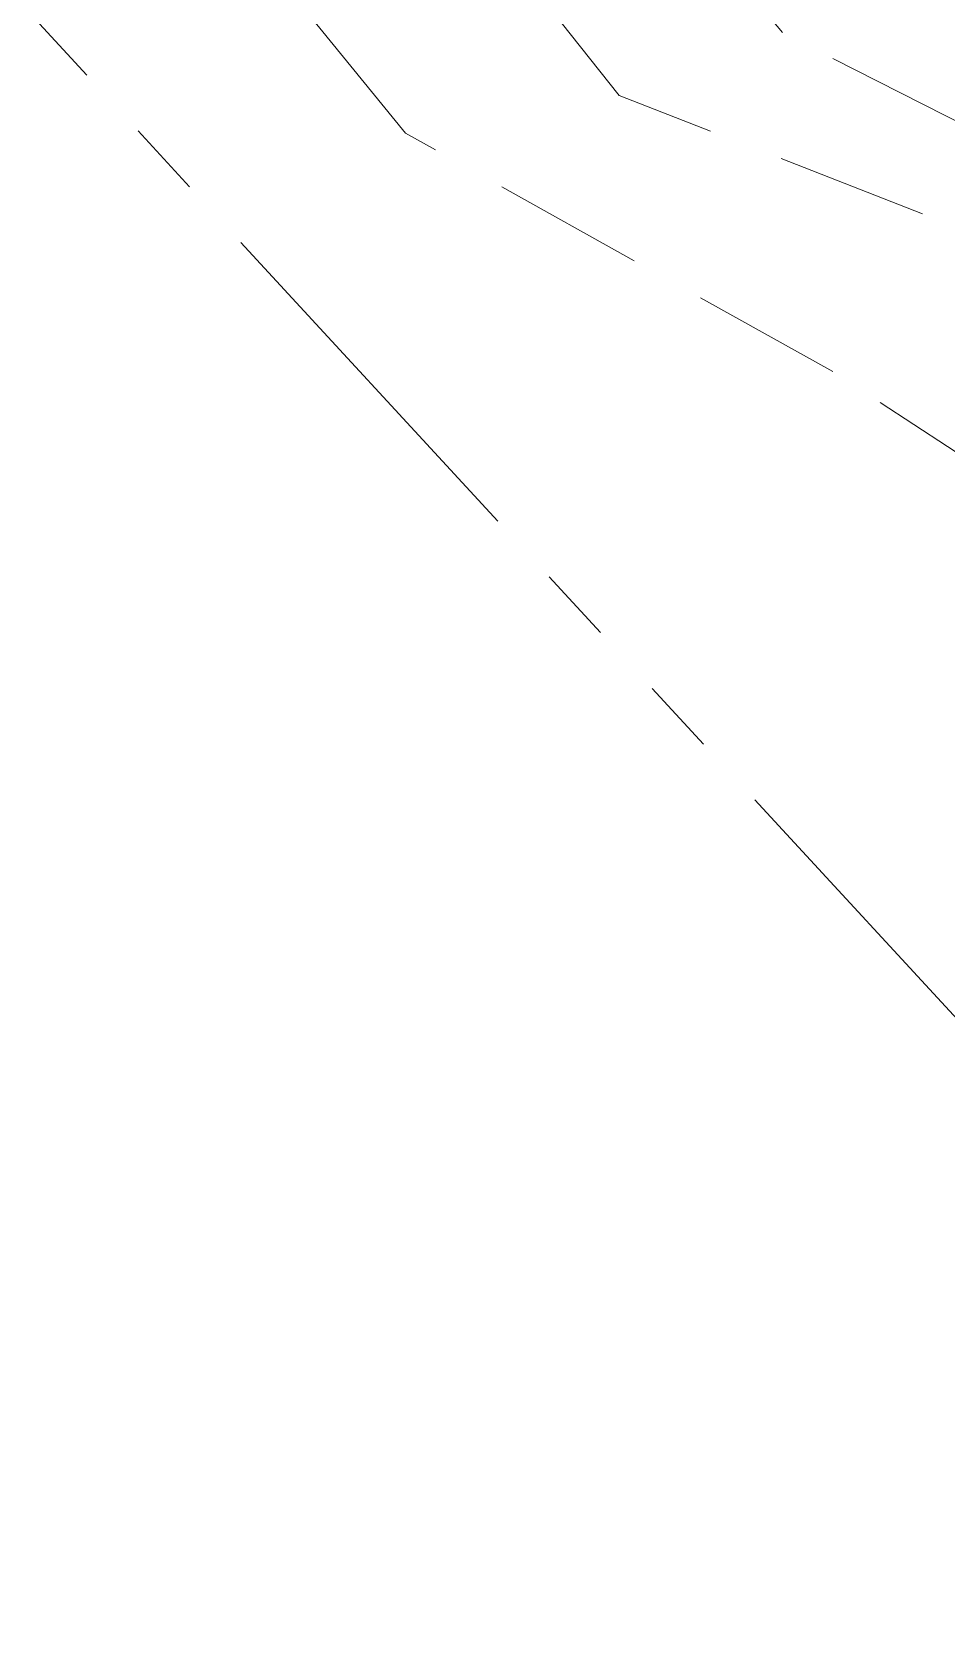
# Model space of a CAD drawing. Header units: inches. Extents: x -1462 to 4132, y -1442 to 2814.
# Drawn here: x 798 to 1100, y -1442 to -913 of the extents above; entities that cross this region are included whole.
import ezdxf

# ---------------------------------------------------------------- set-up
doc = ezdxf.new("R2010")
doc.units = ezdxf.units.IN
doc.header["$LTSCALE"] = 100
doc.header["$MEASUREMENT"] = 0
doc.linetypes.add('DASHED', pattern=[0.75, 0.5, -0.25])
doc.linetypes.add('PHANTOM', pattern=[2.5, 1.25, -0.25, 0.25, -0.25, 0.25, -0.25])
for name, color, linetype, lineweight in [('Contours', 52, 'DASHED', 9), ('PropertyLines', 212, 'PHANTOM', 0), ('Walks', 253, 'Continuous', 9)]:
    doc.layers.add(name, color=color, linetype=linetype, lineweight=lineweight)

msp = doc.modelspace()

# ---------------------------------------------------------------- linework, layer by layer
at = {"layer": 'Contours'}
for points in [[(1294.5, -1435.03), (1277.92, -1244.55), (1182.59, -1103.76), (1062.41, -1025.09), (921.49, -946.41), (830.31, -834.61), (755.71, -702.1), (701.84, -590.29), (668.68, -461.93), (660.39, -300.43), (668.68, -167.93), (697.69, -64.4), (710.12, 1.85)], [(1356.66, -1406.05), (1335.94, -1215.57), (1261.34, -1078.92), (1161.87, -1000.24), (991.95, -933.99), (913.2, -834.61), (871.76, -739.37), (838.6, -660.69), (788.87, -528.18), (784.73, -441.22), (813.74, -362.55)], [(1393.96, -1372.92), (1389.82, -1182.44), (1319.36, -1070.63), (1240.62, -1012.66), (1045.83, -913.28), (987.8, -842.89), (987.8, -768.35), (1012.67, -697.96)]]:
    msp.add_lwpolyline(points, dxfattribs=at)
at = {"layer": 'PropertyLines'}
msp.add_line((1290.8, -1442.11), (-1462.21, 1545.45), dxfattribs=at)
at = {"layer": 'Walks'}
msp.add_arc((1995.51, 125.95), 1285.05, 187.61328, 235.48269, dxfattribs=at)

doc.saveas('drawing.dxf')
